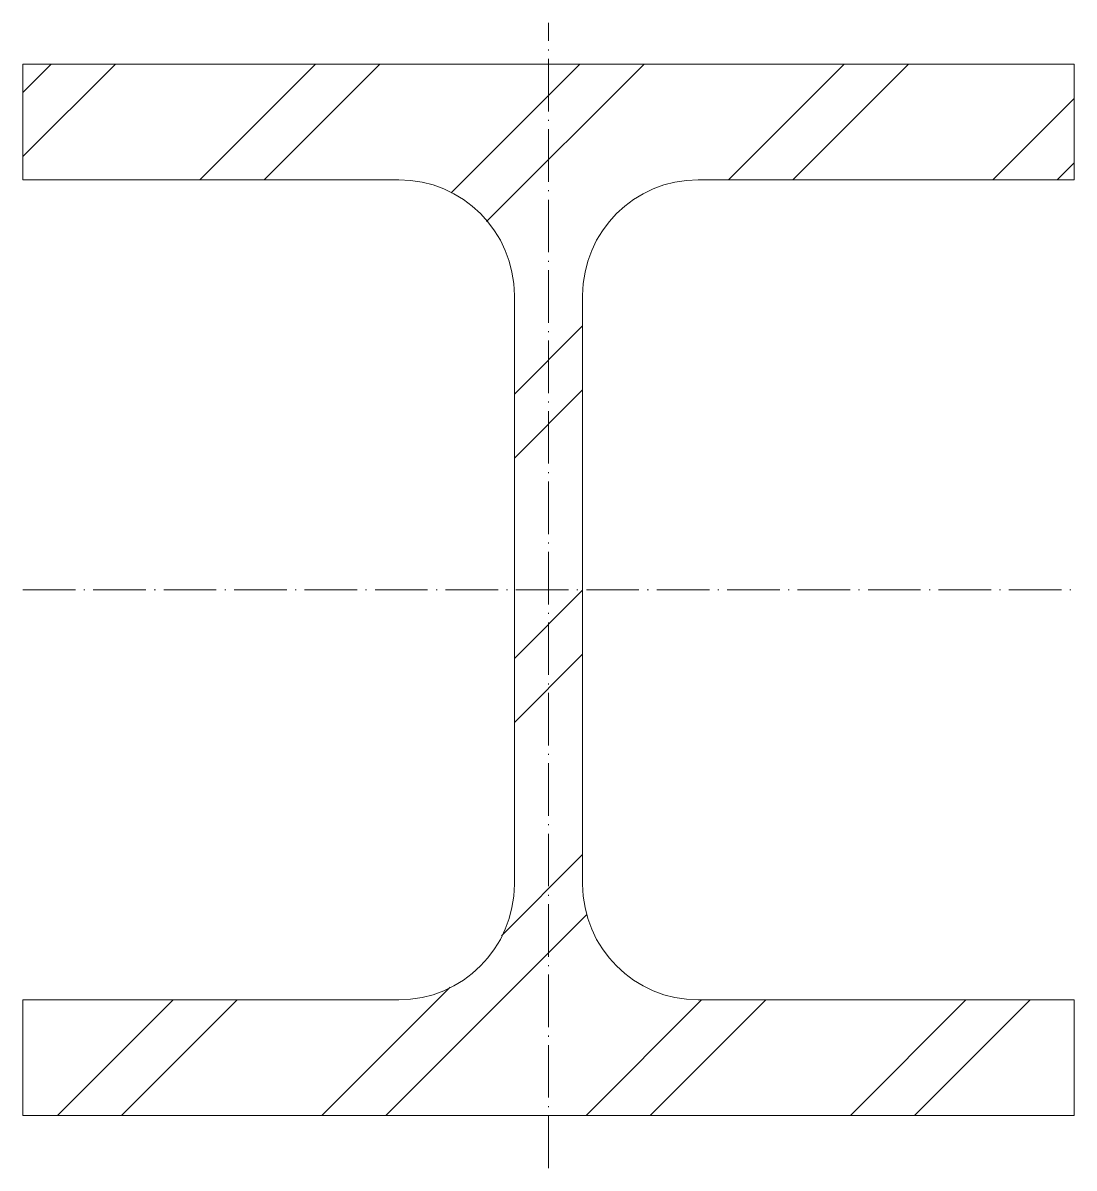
# Model space of a CAD drawing. Header units: metres. Extents: x -50 to 50, y -55 to 54.
import ezdxf

# ---------------------------------------------------------------- set-up
doc = ezdxf.new("R2010")
doc.units = ezdxf.units.M
doc.linetypes.add('MV_hartlijn_staal', pattern=[6.6, 5, -0.8, 0, -0.8])
doc.layers.add('A-DETL-GENF', color=92, linetype='Continuous', lineweight=18)

# ---------------------------------------------------------------- blocks, each defined once
blk = doc.blocks.new('28 Staalprofielen DIN_DIE_DILl 2d - DIN10-4447786-00_0 Basismaterialen')
at = {"layer": 'A-DETL-GENF', "lineweight": 13}
h = blk.add_hatch(dxfattribs=at)
h.set_pattern_fill('FP_567', color=256, style=0, pattern_type=2)
h.set_pattern_definition([(225, (2580.231, -471.656), (12.57236, -12.57236), []), (225, (2580.231, -490.706), (12.57236, -12.57236), [])])
h.paths.add_polyline_path([(50, 50), (-50, 50), (-50, 39), (-14.25, 39), (-11.4, 38.63), (-8.75, 37.53), (-6.47, 35.78), (-4.72, 33.5), (-3.62, 30.85), (-3.25, 28), (-3.25, -28), (-3.62, -30.85), (-4.72, -33.5), (-6.47, -35.78), (-8.75, -37.53), (-11.4, -38.63), (-14.25, -39), (-50, -39), (-50, -50), (50, -50), (50, -39), (14.25, -39), (11.4, -38.63), (8.75, -37.53), (6.47, -35.78), (4.72, -33.5), (3.62, -30.85), (3.25, -28), (3.25, 28), (3.62, 30.85), (4.72, 33.5), (6.47, 35.78), (8.75, 37.53), (11.4, 38.63), (14.25, 39), (50, 39)])
at = {"layer": 'A-DETL-GENF', "linetype": 'MV_hartlijn_staal', "lineweight": 13}
for p, q in [((0, -55), (0, 53.92)), ((-50, 0), (50, 0))]:
    blk.add_line(p, q, dxfattribs=at)
at = {"layer": 'A-DETL-GENF'}
for p, q in [((50, 50), (-50, 50)), ((-50, 50), (-50, 39)), ((50, 50), (-50, 50)), ((-50, 50), (-50, 39)), ((50, 39), (50, 50)), ((50, 50), (50, 39)), ((-50, 39), (-14.25, 39)), ((-50, 39), (-14.25, 39)), ((14.25, 39), (50, 39)), ((50, 39), (14.25, 39)), ((-3.25, 28), (-3.25, -28)), ((-3.25, -28), (-3.25, 28)), ((3.25, -28), (3.25, 28)), ((3.25, -28), (3.25, 28)), ((-14.25, -39), (-50, -39)), ((-50, -39), (-50, -50)), ((-50, -50), (-50, -39)), ((-50, -39), (-14.25, -39)), ((50, -39), (14.25, -39)), ((50, -39), (14.25, -39)), ((50, -50), (50, -39)), ((50, -50), (50, -39)), ((-50, -50), (50, -50)), ((50, -50), (-50, -50))]:
    blk.add_line(p, q, dxfattribs=at)
for centre, start, end in [((-14.25, 28), 360, 90), ((-14.25, 28), 360, 90), ((14.25, 28), 90, 180), ((14.25, 28), 90, 180), ((-14.25, -28), 270, 360), ((-14.25, -28), 270, 0), ((14.25, -28), 180, 270), ((14.25, -28), 180, 270)]:
    blk.add_arc(centre, 11, start, end, dxfattribs=at)

msp = doc.modelspace()

# ---------------------------------------------------------------- block references
msp.add_blockref('28 Staalprofielen DIN_DIE_DILl 2d - DIN10-4447786-00_0 Basismaterialen', (0, 0))

doc.saveas('drawing.dxf')
